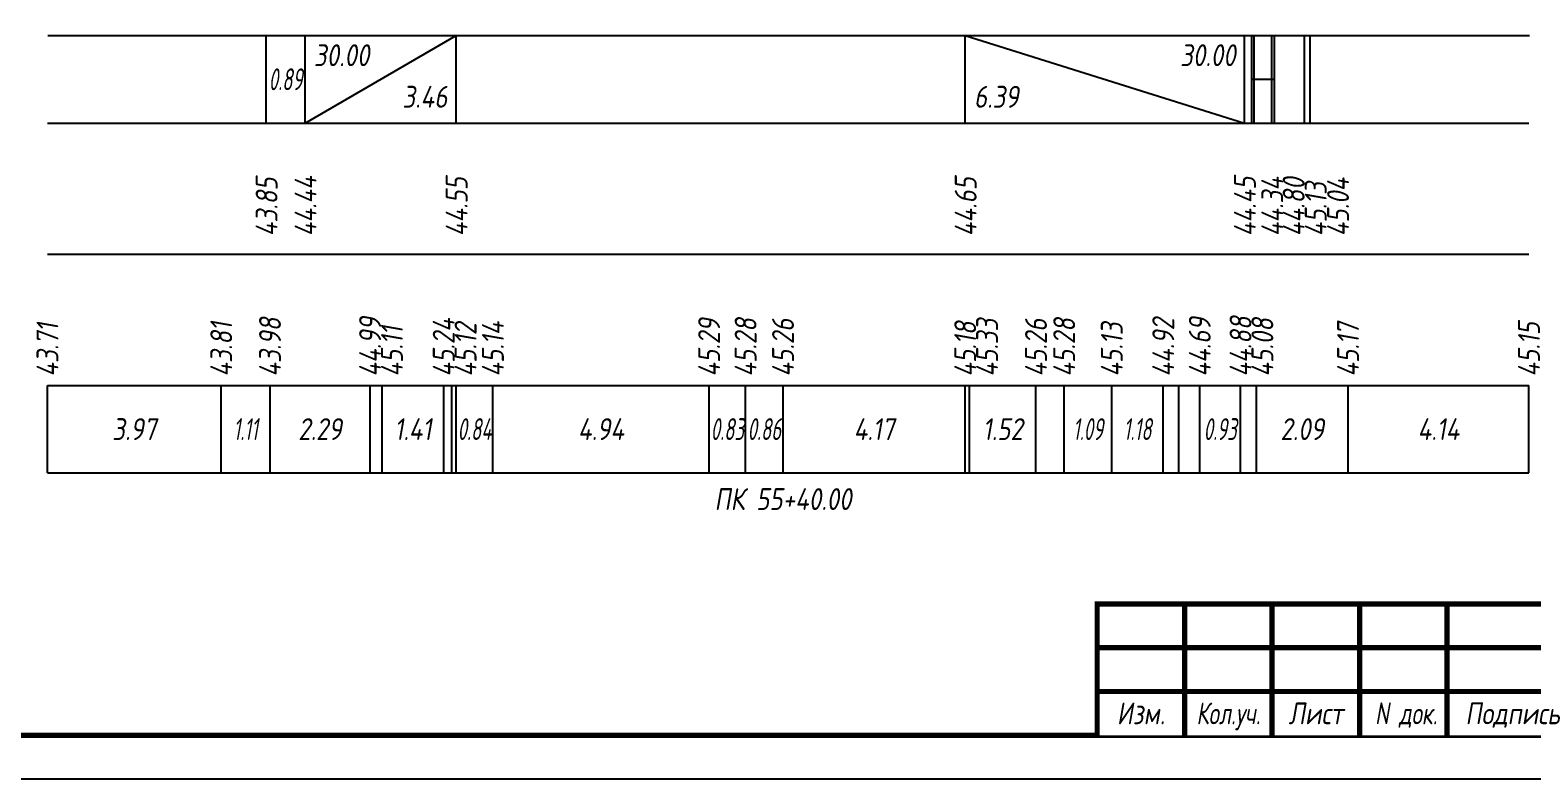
# Model space of a CAD drawing. Extents: x -717 to 1451, y -133302 to 233.
# Drawn here: x 78 to 249.7, y -87252.4 to -87166.8 of the extents above; entities that cross this region are included whole.
import ezdxf
from ezdxf.enums import TextEntityAlignment as Align

# ---------------------------------------------------------------- set-up
doc = ezdxf.new("R2010")
doc.units = 0
for name, color, linetype in [('Зарамочное оформление', 7, 'Continuous'), ('Код_510', 7, 'Continuous'), ('Код_516', 1, 'Continuous'), ('Подписи поперечников', 7, 'Continuous'), ('Таблица', 7, 'Continuous')]:
    doc.layers.add(name, color=color, linetype=linetype)
doc.styles.add('М', font='romand.shx', dxfattribs={"width": 0.8, "oblique": 10, "height": 2.5})

# ---------------------------------------------------------------- blocks, each defined once
blk = doc.blocks.new('Штамп')
at = {"linetype": 'Continuous'}
blk.add_wipeout([(199.95, -411.25), (384.95, -411.25), (384.95, -426.25), (199.95, -426.25)], dxfattribs=at).dxf.layer = 'Зарамочное оформление'
at = {"layer": 'Зарамочное оформление', "linetype": 'Continuous', "lineweight": -3, "const_width": 0.6, "flags": 128}
for points in [[(199.95, -426.25), (199.95, -411.25), (384.95, -411.25)], [(209.95, -411.25), (209.95, -426.25)], [(219.95, -411.25), (219.95, -426.25)], [(229.95, -411.25), (229.95, -426.25)], [(239.95, -411.25), (239.95, -426.25)], [(199.95, -416.25), (264.95, -416.25)], [(199.95, -421.25), (264.95, -421.25)]]:
    blk.add_lwpolyline(points, dxfattribs=at)
at = {"layer": 'Зарамочное оформление', "linetype": 'Continuous', "style": 'М', "oblique": 10}
for s, width, p in [('Изм.', 0.8, (204.95, -423.75)), ('Кол.уч.', 0.7, (214.95, -423.75)), ('Лист', 0.8, (224.95, -423.75)), ('N док.', 0.7, (235.28, -423.75)), ('Подпись', 0.8, (247.45, -423.75))]:
    blk.add_text(s, height=2.5, dxfattribs=dict(at, width=width)).set_placement(p, align=Align.MIDDLE_CENTER)
blk = doc.blocks.new('шифр')
blk.add_blockref('Штамп', (0, -86881))

msp = doc.modelspace()

# ---------------------------------------------------------------- linework, layer by layer
at = {"flags": 128}
msp.add_lwpolyline([(-30.054, -87252.421), (389.946, -87252.421), (389.946, -86955.421), (-30.054, -86955.421)], close=True, dxfattribs=at)
at = {"const_width": 0.6, "flags": 128}
msp.add_lwpolyline([(-10.054, -87247.421), (384.946, -87247.421), (384.946, -86960.421), (-10.054, -86960.421)], close=True, dxfattribs=at)
at = {"layer": 'Код_510'}
for p, q in [((79.946, -87217.421), (79.946, -87207.421)), ((99.814, -87217.421), (99.814, -87207.421)), ((105.388, -87217.421), (105.388, -87207.421)), ((116.827, -87217.421), (116.827, -87207.421)), ((118.216, -87217.421), (118.216, -87207.421)), ((125.246, -87217.421), (125.246, -87207.421)), ((126.171, -87217.421), (126.171, -87207.421)), ((126.671, -87217.421), (126.671, -87207.421)), ((130.869, -87217.421), (130.869, -87207.421)), ((155.587, -87217.421), (155.587, -87207.421)), ((159.761, -87217.421), (159.761, -87207.421)), ((164.037, -87217.421), (164.037, -87207.421)), ((184.864, -87217.421), (184.864, -87207.421)), ((185.364, -87217.421), (185.364, -87207.421)), ((192.956, -87217.421), (192.956, -87207.421)), ((196.181, -87217.421), (196.181, -87207.421)), ((201.621, -87217.421), (201.621, -87207.421)), ((207.506, -87217.421), (207.506, -87207.421)), ((209.276, -87217.421), (209.276, -87207.421)), ((211.679, -87217.421), (211.679, -87207.421)), ((216.341, -87217.421), (216.341, -87207.421)), ((218.158, -87217.421), (218.158, -87207.421)), ((228.632, -87217.421), (228.632, -87207.421)), ((249.313, -87217.421), (249.313, -87207.421))]:
    msp.add_line(p, q, dxfattribs=at)
at = {"layer": 'Код_516'}
for p, q in [((104.946, -87177.421), (104.946, -87167.421)), ((109.395, -87177.421), (109.395, -87167.421)), ((109.395, -87177.421), (126.671, -87167.421)), ((126.671, -87177.421), (126.671, -87167.421)), ((184.864, -87177.421), (184.864, -87167.421)), ((184.864, -87167.421), (216.79, -87177.421)), ((216.79, -87177.421), (216.79, -87167.421)), ((217.614, -87177.421), (217.614, -87167.421)), ((217.917, -87177.421), (217.917, -87167.421)), ((219.917, -87177.421), (219.917, -87167.421)), ((220.22, -87177.421), (220.22, -87167.421)), ((223.667, -87177.421), (223.667, -87167.421)), ((223.667, -87177.421), (223.667, -87167.421)), ((224.313, -87177.421), (224.313, -87167.421)), ((217.614, -87172.421), (217.917, -87172.421)), ((217.917, -87172.421), (219.917, -87172.421)), ((219.917, -87172.421), (220.22, -87172.421))]:
    msp.add_line(p, q, dxfattribs=at)
at = {"layer": 'Таблица'}
for p, q in [((80, -87167.421), (249.367, -87167.421)), ((79.946, -87177.421), (249.313, -87177.421)), ((79.946, -87192.421), (249.313, -87192.421)), ((79.946, -87207.421), (249.313, -87207.421)), ((79.946, -87217.421), (249.313, -87217.421))]:
    msp.add_line(p, q, dxfattribs=at)

# ---------------------------------------------------------------- texts
at = {"layer": 'Код_510', "style": 'М', "oblique": 10, "width": 0.8}
for s, p in [('43.98', (105.388, -87206.421)), ('44.99', (116.827, -87206.421)), ('45.28', (159.761, -87206.421)), ('45.28', (196.181, -87206.421)), ('44.92', (207.506, -87206.421)), ('44.69', (211.679, -87206.421)), ('44.88', (216.341, -87206.421)), ('45.08', (218.841, -87206.421)), ('43.71', (79.946, -87206.421)), ('43.81', (99.814, -87206.421)), ('45.11', (119.327, -87206.421)), ('45.24', (125.246, -87206.421)), ('45.12', (127.746, -87206.421)), ('45.14', (130.869, -87206.421)), ('45.29', (155.587, -87206.421)), ('45.26', (164.037, -87206.421)), ('45.18', (184.864, -87206.421)), ('45.33', (187.364, -87206.421)), ('45.26', (192.956, -87206.421)), ('45.13', (201.621, -87206.421)), ('45.17', (228.632, -87206.421)), ('45.15', (249.313, -87206.421))]:
    msp.add_text(s, height=2.5, rotation=90, dxfattribs=at).set_placement(p, align=Align.MIDDLE_LEFT)
at = {"layer": 'Код_510', "style": 'М', "oblique": 10}
for s, width, p in [('3.97', 0.8, (89.88, -87212.421)), ('1.11', 0.6, (102.601, -87212.421)), ('2.29', 0.8, (111.108, -87212.421)), ('1.41', 0.8, (121.731, -87212.421)), ('0.84', 0.6, (128.77, -87212.421)), ('4.94', 0.8, (143.228, -87212.421)), ('0.83', 0.6, (157.674, -87212.421)), ('0.86', 0.6, (161.899, -87212.421)), ('4.17', 0.8, (174.45, -87212.421)), ('1.52', 0.8, (189.16, -87212.421)), ('1.09', 0.6, (198.901, -87212.421)), ('1.18', 0.6, (204.563, -87212.421)), ('0.93', 0.6, (214.01, -87212.421)), ('2.09', 0.8, (223.395, -87212.421)), ('4.14', 0.8, (238.972, -87212.421))]:
    msp.add_text(s, height=2.5, dxfattribs=dict(at, width=width)).set_placement(p, align=Align.MIDDLE_CENTER)
at = {"layer": 'Код_516', "style": 'М', "oblique": 10, "width": 0.8}
msp.add_text('30.00', height=2.5, dxfattribs=at).set_placement((110.395, -87168.421), align=Align.TOP_LEFT)
msp.add_text('30.00', height=2.5, dxfattribs=at).set_placement((215.79, -87168.421), align=Align.TOP_RIGHT)
at = {"layer": 'Код_516', "style": 'М', "oblique": 10, "width": 0.6}
msp.add_text('0.89', height=2.5, dxfattribs=at).set_placement((107.17, -87172.421), align=Align.MIDDLE_CENTER)
at = {"layer": 'Код_516', "style": 'М', "oblique": 10, "width": 0.8}
msp.add_text('3.46', height=2.5, dxfattribs=at).set_placement((125.671, -87176.421), align=Align.BOTTOM_RIGHT)
msp.add_text('6.39', height=2.5, dxfattribs=at).set_placement((185.864, -87176.421), align=Align.BOTTOM_LEFT)
for s, p in [('43.85', (105, -87190.371)), ('44.44', (109.449, -87190.371)), ('44.55', (126.725, -87190.371)), ('44.65', (184.919, -87190.371)), ('44.45', (216.844, -87190.371)), ('44.34', (219.971, -87190.371)), ('44.80', (222.419, -87190.371)), ('45.13', (224.935, -87190.371)), ('45.04', (227.49, -87190.371))]:
    msp.add_text(s, height=2.5, rotation=90, dxfattribs=at).set_placement(p, align=Align.MIDDLE_LEFT)
at = {"layer": 'Подписи поперечников', "style": 'М', "oblique": 10, "width": 0.8}
msp.add_text('ПК 55+40.00', height=2.5, dxfattribs=at).set_placement((164.037, -87222.421), align=Align.BOTTOM_CENTER)

# ---------------------------------------------------------------- next in the draw order: block references
msp.add_blockref('шифр', (0, 59.829))

doc.saveas('drawing.dxf')
